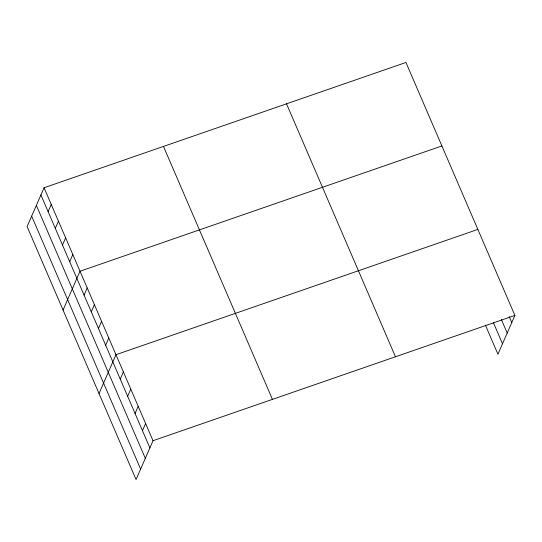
<?xml version="1.0" encoding="UTF-8"?>
<svg xmlns="http://www.w3.org/2000/svg" width="542" height="542" viewBox="0 0 542 542"><rect width="100%" height="100%" fill="white"/><g stroke="black" fill="none" stroke-linecap="round" stroke-linejoin="round"><path stroke-width="0.81" d="M44.058 187.762L27.1 226.583L136.056 479.528L153.02 440.707L44.058 187.762L405.944 62.472L514.9 315.417L497.942 354.238L485.375 325.071M48.116 211.637L51.253 204.456M55.304 228.331L58.441 221.15M62.499 245.025L65.636 237.85M69.688 261.718L72.824 254.544M63.055 310.051L80.013 271.237L441.899 145.947M84.071 295.105L87.208 287.931M91.259 311.799L94.396 304.624M98.454 328.493L101.591 321.318M105.643 345.193L108.779 338.012M99.01 393.526L115.974 354.705L477.854 229.415M120.243 379.082L123.38 371.907M127.655 396.283L130.791 389.109M135.066 413.485L138.196 406.31M142.471 430.687L145.608 423.505M153.02 440.707L514.9 315.417M509.189 316.609L511.763 322.592M501.404 319.577L507.204 333.039M493.484 322.856L502.502 343.797M286.522 103.82L395.477 356.765M163.481 146.421L272.436 399.359M40.921 194.944L149.883 447.882M36.361 205.384L145.317 458.329M31.66 216.143L140.622 469.087"/></g></svg>
